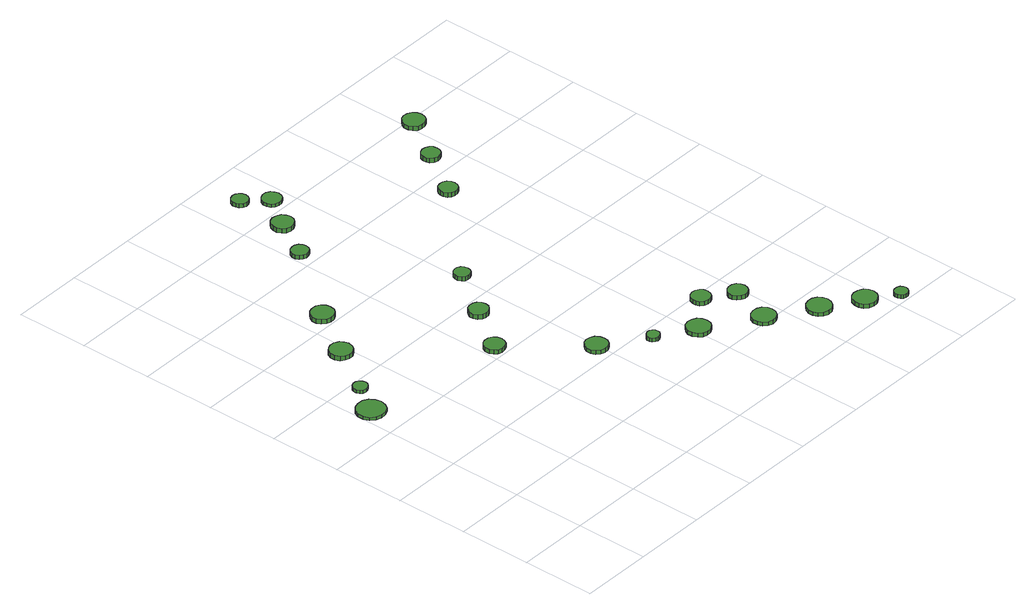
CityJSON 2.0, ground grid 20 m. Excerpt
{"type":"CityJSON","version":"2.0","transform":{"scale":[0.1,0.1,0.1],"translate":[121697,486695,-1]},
"CityObjects":{
"tree1":{"type":"SolitaryVegetationObject","attributes":{"function":"something"},"geometry":[{"type":"MultiSurface","lod":"1","boundaries":[[[0,1,2,3,4,5,6,7,8,9,10,11,12,13,14]],[[15,16,17,18,19,20,21,22,23,24,25,26,27,28,29]],[[0,29,28,1]],[[1,28,27,2]],[[2,27,26,3]],[[3,26,25,4]],[[4,25,24,5]],[[5,24,23,6]],[[6,23,22,7]],[[7,22,21,8]],[[8,21,20,9]],[[9,20,19,10]],[[10,19,18,11]],[[11,18,17,12]],[[12,17,16,13]],[[13,16,15,14]],[[14,15,29,0]]]}]},
"tree2":{"type":"SolitaryVegetationObject","attributes":{"function":"something"},"geometry":[{"type":"MultiSurface","lod":"1","boundaries":[[[30,31,32,33,34,35,36,37,38,39,40,41,42,43,44]],[[45,46,47,48,49,50,51,52,53,54,55,56,57,58,59]],[[30,59,58,31]],[[31,58,57,32]],[[32,57,56,33]],[[33,56,55,34]],[[34,55,54,35]],[[35,54,53,36]],[[36,53,52,37]],[[37,52,51,38]],[[38,51,50,39]],[[39,50,49,40]],[[40,49,48,41]],[[41,48,47,42]],[[42,47,46,43]],[[43,46,45,44]],[[44,45,59,30]]]}]},
"tree3":{"type":"SolitaryVegetationObject","attributes":{"function":"something"},"geometry":[{"type":"MultiSurface","lod":"1","boundaries":[[[60,61,62,63,64,65,66,67,68,69,70,71,72,73,74]],[[75,76,77,78,79,80,81,82,83,84,85,86,87,88,89]],[[60,89,88,61]],[[61,88,87,62]],[[62,87,86,63]],[[63,86,85,64]],[[64,85,84,65]],[[65,84,83,66]],[[66,83,82,67]],[[67,82,81,68]],[[68,81,80,69]],[[69,80,79,70]],[[70,79,78,71]],[[71,78,77,72]],[[72,77,76,73]],[[73,76,75,74]],[[74,75,89,60]]]}]},
"tree4":{"type":"SolitaryVegetationObject","attributes":{"function":"something"},"geometry":[{"type":"MultiSurface","lod":"1","boundaries":[[[90,91,92,93,94,95,96,97,98,99,100,101,102,103,104]],[[105,106,107,108,109,110,111,112,113,114,115,116,117,118,119]],[[90,119,118,91]],[[91,118,117,92]],[[92,117,116,93]],[[93,116,115,94]],[[94,115,114,95]],[[95,114,113,96]],[[96,113,112,97]],[[97,112,111,98]],[[98,111,110,99]],[[99,110,109,100]],[[100,109,108,101]],[[101,108,107,102]],[[102,107,106,103]],[[103,106,105,104]],[[104,105,119,90]]]}]},
"tree5":{"type":"SolitaryVegetationObject","attributes":{"function":"something"},"geometry":[{"type":"MultiSurface","lod":"1","boundaries":[[[120,121,122,123,124,125,126,127,128,129,130,131,132,133,134]],[[135,136,137,138,139,140,141,142,143,144,145,146,147,148,149]],[[120,149,148,121]],[[121,148,147,122]],[[122,147,146,123]],[[123,146,145,124]],[[124,145,144,125]],[[125,144,143,126]],[[126,143,142,127]],[[127,142,141,128]],[[128,141,140,129]],[[129,140,139,130]],[[130,139,138,131]],[[131,138,137,132]],[[132,137,136,133]],[[133,136,135,134]],[[134,135,149,120]]]}]},
"tree6":{"type":"SolitaryVegetationObject","attributes":{"function":"something"},"geometry":[{"type":"MultiSurface","lod":"1","boundaries":[[[150,151,152,153,154,155,156,157,158,159,160,161,162,163,164]],[[165,166,167,168,169,170,171,172,173,174,175,176,177,178,179]],[[150,179,178,151]],[[151,178,177,152]],[[152,177,176,153]],[[153,176,175,154]],[[154,175,174,155]],[[155,174,173,156]],[[156,173,172,157]],[[157,172,171,158]],[[158,171,170,159]],[[159,170,169,160]],[[160,169,168,161]],[[161,168,167,162]],[[162,167,166,163]],[[163,166,165,164]],[[164,165,179,150]]]}]},
"tree7":{"type":"SolitaryVegetationObject","attributes":{"function":"something"},"geometry":[{"type":"MultiSurface","lod":"1","boundaries":[[[180,181,182,183,184,185,186,187,188,189,190,191,192,193,194]],[[195,196,197,198,199,200,201,202,203,204,205,206,207,208,209]],[[180,209,208,181]],[[181,208,207,182]],[[182,207,206,183]],[[183,206,205,184]],[[184,205,204,185]],[[185,204,203,186]],[[186,203,202,187]],[[187,202,201,188]],[[188,201,200,189]],[[189,200,199,190]],[[190,199,198,191]],[[191,198,197,192]],[[192,197,196,193]],[[193,196,195,194]],[[194,195,209,180]]]}]},
"tree8":{"type":"SolitaryVegetationObject","attributes":{"function":"something"},"geometry":[{"type":"MultiSurface","lod":"1","boundaries":[[[210,211,212,213,214,215,216,217,218,219,220,221,222,223,224]],[[225,226,227,228,229,230,231,232,233,234,235,236,237,238,239]],[[210,239,238,211]],[[211,238,237,212]],[[212,237,236,213]],[[213,236,235,214]],[[214,235,234,215]],[[215,234,233,216]],[[216,233,232,217]],[[217,232,231,218]],[[218,231,230,219]],[[219,230,229,220]],[[220,229,228,221]],[[221,228,227,222]],[[222,227,226,223]],[[223,226,225,224]],[[224,225,239,210]]]}]},
"tree9":{"type":"SolitaryVegetationObject","attributes":{"function":"something"},"geometry":[{"type":"MultiSurface","lod":"1","boundaries":[[[240,241,242,243,244,245,246,247,248,249,250,251,252,253,254]],[[255,256,257,258,259,260,261,262,263,264,265,266,267,268,269]],[[240,269,268,241]],[[241,268,267,242]],[[242,267,266,243]],[[243,266,265,244]],[[244,265,264,245]],[[245,264,263,246]],[[246,263,262,247]],[[247,262,261,248]],[[248,261,260,249]],[[249,260,259,250]],[[250,259,258,251]],[[251,258,257,252]],[[252,257,256,253]],[[253,256,255,254]],[[254,255,269,240]]]}]},
"tree10":{"type":"SolitaryVegetationObject","attributes":{"function":"something"},"geometry":[{"type":"MultiSurface","lod":"1","boundaries":[[[270,271,272,273,274,275,276,277,278,279,280,281,282,283,284]],[[285,286,287,288,289,290,291,292,293,294,295,296,297,298,299]],[[270,299,298,271]],[[271,298,297,272]],[[272,297,296,273]],[[273,296,295,274]],[[274,295,294,275]],[[275,294,293,276]],[[276,293,292,277]],[[277,292,291,278]],[[278,291,290,279]],[[279,290,289,280]],[[280,289,288,281]],[[281,288,287,282]],[[282,287,286,283]],[[283,286,285,284]],[[284,285,299,270]]]}]},
"tree11":{"type":"SolitaryVegetationObject","attributes":{"function":"something"},"geometry":[{"type":"MultiSurface","lod":"1","boundaries":[[[300,301,302,303,304,305,306,307,308,309,310,311,312,313,314]],[[315,316,317,318,319,320,321,322,323,324,325,326,327,328,329]],[[300,329,328,301]],[[301,328,327,302]],[[302,327,326,303]],[[303,326,325,304]],[[304,325,324,305]],[[305,324,323,306]],[[306,323,322,307]],[[307,322,321,308]],[[308,321,320,309]],[[309,320,319,310]],[[310,319,318,311]],[[311,318,317,312]],[[312,317,316,313]],[[313,316,315,314]],[[314,315,329,300]]]}]},
"tree12":{"type":"SolitaryVegetationObject","attributes":{"function":"something"},"geometry":[{"type":"MultiSurface","lod":"1","boundaries":[[[330,331,332,333,334,335,336,337,338,339,340,341,342,343,344]],[[345,346,347,348,349,350,351,352,353,354,355,356,357,358,359]],[[330,359,358,331]],[[331,358,357,332]],[[332,357,356,333]],[[333,356,355,334]],[[334,355,354,335]],[[335,354,353,336]],[[336,353,352,337]],[[337,352,351,338]],[[338,351,350,339]],[[339,350,349,340]],[[340,349,348,341]],[[341,348,347,342]],[[342,347,346,343]],[[343,346,345,344]],[[344,345,359,330]]]}]},
"tree13":{"type":"SolitaryVegetationObject","attributes":{"function":"something"},"geometry":[{"type":"MultiSurface","lod":"1","boundaries":[[[360,361,362,363,364,365,366,367,368,369,370,371,372,373,374]],[[375,376,377,378,379,380,381,382,383,384,385,386,387,388,389]],[[360,389,388,361]],[[361,388,387,362]],[[362,387,386,363]],[[363,386,385,364]],[[364,385,384,365]],[[365,384,383,366]],[[366,383,382,367]],[[367,382,381,368]],[[368,381,380,369]],[[369,380,379,370]],[[370,379,378,371]],[[371,378,377,372]],[[372,377,376,373]],[[373,376,375,374]],[[374,375,389,360]]]}]},
"tree14":{"type":"SolitaryVegetationObject","attributes":{"function":"something"},"geometry":[{"type":"MultiSurface","lod":"1","boundaries":[[[390,391,392,393,394,395,396,397,398,399,400,401,402,403,404]],[[405,406,407,408,409,410,411,412,413,414,415,416,417,418,419]],[[390,419,418,391]],[[391,418,417,392]],[[392,417,416,393]],[[393,416,415,394]],[[394,415,414,395]],[[395,414,413,396]],[[396,413,412,397]],[[397,412,411,398]],[[398,411,410,399]],[[399,410,409,400]],[[400,409,408,401]],[[401,408,407,402]],[[402,407,406,403]],[[403,406,405,404]],[[404,405,419,390]]]}]},
"tree15":{"type":"SolitaryVegetationObject","attributes":{"function":"something"},"geometry":[{"type":"MultiSurface","lod":"1","boundaries":[[[420,421,422,423,424,425,426,427,428,429,430,431,432,433,434]],[[435,436,437,438,439,440,441,442,443,444,445,446,447,448,449]],[[420,449,448,421]],[[421,448,447,422]],[[422,447,446,423]],[[423,446,445,424]],[[424,445,444,425]],[[425,444,443,426]],[[426,443,442,427]],[[427,442,441,428]],[[428,441,440,429]],[[429,440,439,430]],[[430,439,438,431]],[[431,438,437,432]],[[432,437,436,433]],[[433,436,435,434]],[[434,435,449,420]]]}]},
"tree16":{"type":"SolitaryVegetationObject","attributes":{"function":"something"},"geometry":[{"type":"MultiSurface","lod":"1","boundaries":[[[450,451,452,453,454,455,456,457,458,459,460,461,462,463,464]],[[465,466,467,468,469,470,471,472,473,474,475,476,477,478,479]],[[450,479,478,451]],[[451,478,477,452]],[[452,477,476,453]],[[453,476,475,454]],[[454,475,474,455]],[[455,474,473,456]],[[456,473,472,457]],[[457,472,471,458]],[[458,471,470,459]],[[459,470,469,460]],[[460,469,468,461]],[[461,468,467,462]],[[462,467,466,463]],[[463,466,465,464]],[[464,465,479,450]]]}]},
"tree17":{"type":"SolitaryVegetationObject","attributes":{"function":"something"},"geometry":[{"type":"MultiSurface","lod":"1","boundaries":[[[480,481,482,483,484,485,486,487,488,489,490,491,492,493,494]],[[495,496,497,498,499,500,501,502,503,504,505,506,507,508,509]],[[480,509,508,481]],[[481,508,507,482]],[[482,507,506,483]],[[483,506,505,484]],[[484,505,504,485]],[[485,504,503,486]],[[486,503,502,487]],[[487,502,501,488]],[[488,501,500,489]],[[489,500,499,490]],[[490,499,498,491]],[[491,498,497,492]],[[492,497,496,493]],[[493,496,495,494]],[[494,495,509,480]]]}]},
"tree18":{"type":"SolitaryVegetationObject","attributes":{"function":"something"},"geometry":[{"type":"MultiSurface","lod":"1","boundaries":[[[510,511,512,513,514,515,516,517,518,519,520,521,522,523,524]],[[525,526,527,528,529,530,531,532,533,534,535,536,537,538,539]],[[510,539,538,511]],[[511,538,537,512]],[[512,537,536,513]],[[513,536,535,514]],[[514,535,534,515]],[[515,534,533,516]],[[516,533,532,517]],[[517,532,531,518]],[[518,531,530,519]],[[519,530,529,520]],[[520,529,528,521]],[[521,528,527,522]],[[522,527,526,523]],[[523,526,525,524]],[[524,525,539,510]]]}]},
"tree19":{"type":"SolitaryVegetationObject","attributes":{"function":"something"},"geometry":[{"type":"MultiSurface","lod":"1","boundaries":[[[540,541,542,543,544,545,546,547,548,549,550,551,552,553,554]],[[555,556,557,558,559,560,561,562,563,564,565,566,567,568,569]],[[540,569,568,541]],[[541,568,567,542]],[[542,567,566,543]],[[543,566,565,544]],[[544,565,564,545]],[[545,564,563,546]],[[546,563,562,547]],[[547,562,561,548]],[[548,561,560,549]],[[549,560,559,550]],[[550,559,558,551]],[[551,558,557,552]],[[552,557,556,553]],[[553,556,555,554]],[[554,555,569,540]]]}]},
"tree20":{"type":"SolitaryVegetationObject","attributes":{"function":"something"},"geometry":[{"type":"MultiSurface","lod":"1","boundaries":[[[570,571,572,573,574,575,576,577,578,579,580,581,582,583,584]],[[585,586,587,588,589,590,591,592,593,594,595,596,597,598,599]],[[570,599,598,571]],[[571,598,597,572]],[[572,597,596,573]],[[573,596,595,574]],[[574,595,594,575]],[[575,594,593,576]],[[576,593,592,577]],[[577,592,591,578]],[[578,591,590,579]],[[579,590,589,580]],[[580,589,588,581]],[[581,588,587,582]],[[582,587,586,583]],[[583,586,585,584]],[[584,585,599,570]]]}]},
"tree21":{"type":"SolitaryVegetationObject","attributes":{"function":"something"},"geometry":[{"type":"MultiSurface","lod":"1","boundaries":[[[600,601,602,603,604,605,606,607,608,609,610,611,612,613,614]],[[615,616,617,618,619,620,621,622,623,624,625,626,627,628,629]],[[600,629,628,601]],[[601,628,627,602]],[[602,627,626,603]],[[603,626,625,604]],[[604,625,624,605]],[[605,624,623,606]],[[606,623,622,607]],[[607,622,621,608]],[[608,621,620,609]],[[609,620,619,610]],[[610,619,618,611]],[[611,618,617,612]],[[612,617,616,613]],[[613,616,615,614]],[[614,615,629,600]]]}]},
"tree22":{"type":"SolitaryVegetationObject","attributes":{"function":"something"},"geometry":[{"type":"MultiSurface","lod":"1","boundaries":[[[630,631,632,633,634,635,636,637,638,639,640,641,642,643,644]],[[645,646,647,648,649,650,651,652,653,654,655,656,657,658,659]],[[630,659,658,631]],[[631,658,657,632]],[[632,657,656,633]],[[633,656,655,634]],[[634,655,654,635]],[[635,654,653,636]],[[636,653,652,637]],[[637,652,651,638]],[[638,651,650,639]],[[639,650,649,640]],[[640,649,648,641]],[[641,648,647,642]],[[642,647,646,643]],[[643,646,645,644]],[[644,645,659,630]]]}]},
"tree23":{"type":"SolitaryVegetationObject","attributes":{"function":"something"},"geometry":[{"type":"MultiSurface","lod":"1","boundaries":[[[660,661,662,663,664,665,666,667,668,669,670,671,672,673,674]],[[675,676,677,678,679,680,681,682,683,684,685,686,687,688,689]],[[660,689,688,661]],[[661,688,687,662]],[[662,687,686,663]],[[663,686,685,664]],[[664,685,684,665]],[[665,684,683,666]],[[666,683,682,667]],[[667,682,681,668]],[[668,681,680,669]],[[669,680,679,670]],[[670,679,678,671]],[[671,678,677,672]],[[672,677,676,673]],[[673,676,675,674]],[[674,675,689,660]]]}]}
},
"vertices":[
[78,693,16],[74,709,16],[65,722,16],[51,730,16],[35,731,16],[20,726,16],[8,716,16],[1,701,16],[1,685,16],[8,670,16],[20,660,16],[35,655,16],[51,656,16],[65,664,16],[74,677,16],[74,677,8],[65,664,8],[51,656,8],[35,655,8],[20,660,8],[8,670,8],[1,685,8],[1,701,8],[8,716,8],[20,726,8],[35,731,8],[51,730,8],[65,722,8],[74,709,8],[78,693,8],
[114,773,17],[112,781,17],[107,788,17],[100,792,17],[92,793,17],[84,790,17],[78,785,17],[74,777,17],[74,769,17],[78,761,17],[84,755,17],[92,753,17],[100,754,17],[107,758,17],[112,765,17],[112,765,8],[107,758,8],[100,754,8],[92,753,8],[84,755,8],[78,761,8],[74,769,8],[74,777,8],[78,785,8],[84,790,8],[92,793,8],[100,792,8],[107,788,8],[112,781,8],[114,773,8],
[207,904,21],[204,916,21],[197,926,21],[185,933,21],[173,934,21],[161,930,21],[151,922,21],[146,910,21],[146,897,21],[151,885,21],[161,877,21],[173,873,21],[185,874,21],[197,881,21],[204,891,21],[204,891,8],[197,881,8],[185,874,8],[173,873,8],[161,877,8],[151,885,8],[146,897,8],[146,910,8],[151,922,8],[161,930,8],[173,934,8],[185,933,8],[197,926,8],[204,916,8],[207,904,8],
[287,1030,28],[285,1042,28],[277,1053,28],[266,1059,28],[253,1060,28],[241,1056,28],[232,1048,28],[226,1036,28],[226,1023,28],[232,1012,28],[241,1003,28],[253,999,28],[266,1001,28],[277,1007,28],[285,1017,28],[285,1017,15],[277,1007,15],[266,1001,15],[253,999,15],[241,1003,15],[232,1012,15],[226,1023,15],[226,1036,15],[232,1048,15],[241,1056,15],[253,1060,15],[266,1059,15],[277,1053,15],[285,1042,15],[287,1030,15],
[463,636,19],[460,647,19],[454,656,19],[444,662,19],[432,663,19],[421,660,19],[413,652,19],[408,642,19],[408,630,19],[413,620,19],[421,612,19],[432,608,19],[444,610,19],[454,615,19],[460,625,19],[460,625,7],[454,615,7],[444,610,7],[432,608,7],[421,612,7],[413,620,7],[408,630,7],[408,642,7],[413,652,7],[421,660,7],[432,663,7],[444,662,7],[454,656,7],[460,647,7],[463,636,7],
[624,447,19],[622,459,19],[615,469,19],[604,475,19],[591,477,19],[579,473,19],[570,464,19],[565,453,19],[565,441,19],[570,429,19],[579,421,19],[591,417,19],[604,418,19],[615,424,19],[622,435,19],[622,435,8],[615,424,8],[604,418,8],[591,417,8],[579,421,8],[570,429,8],[565,441,8],[565,453,8],[570,464,8],[579,473,8],[591,477,8],[604,475,8],[615,469,8],[622,459,8],[624,447,8],
[547,758,20],[545,769,20],[538,778,20],[529,783,20],[518,784,20],[507,781,20],[499,773,20],[494,763,20],[494,752,20],[499,742,20],[507,734,20],[518,731,20],[529,732,20],[538,738,20],[545,747,20],[545,747,7],[538,738,7],[529,732,7],[518,731,7],[507,734,7],[499,742,7],[494,752,7],[494,763,7],[499,773,7],[507,781,7],[518,784,7],[529,783,7],[538,778,7],[545,769,7],[547,758,7],
[441,1237,30],[439,1246,30],[434,1254,30],[425,1259,30],[416,1260,30],[406,1257,30],[399,1251,30],[395,1242,30],[395,1232,30],[399,1223,30],[406,1217,30],[416,1214,30],[425,1215,30],[434,1219,30],[439,1227,30],[439,1227,18],[434,1219,18],[425,1215,18],[416,1214,18],[406,1217,18],[399,1223,18],[395,1232,18],[395,1242,18],[399,1251,18],[406,1257,18],[416,1260,18],[425,1259,18],[434,1254,18],[439,1246,18],[441,1237,18],
[730,367,19],[729,374,19],[724,380,19],[718,384,19],[711,384,19],[704,382,19],[698,377,19],[695,371,19],[695,363,19],[698,357,19],[704,352,19],[711,349,19],[718,350,19],[724,354,19],[729,360,19],[729,360,8],[724,354,8],[718,350,8],[711,349,8],[704,352,8],[698,357,8],[695,363,8],[695,371,8],[698,377,8],[704,382,8],[711,384,8],[718,384,8],[724,380,8],[729,374,8],[730,367,8],
[630,884,23],[628,893,23],[623,900,23],[615,905,23],[606,906,23],[597,903,23],[591,897,23],[587,888,23],[587,879,23],[591,871,23],[597,865,23],[606,862,23],[615,863,23],[623,868,23],[628,875,23],[628,875,11],[623,868,11],[615,863,11],[606,862,11],[597,865,11],[591,871,11],[587,879,11],[587,888,11],[591,897,11],[597,903,11],[606,906,11],[615,905,11],[623,900,11],[628,893,11],[630,884,11],
[520,1352,21],[517,1364,21],[510,1374,21],[499,1380,21],[487,1382,21],[475,1378,21],[466,1370,21],[461,1358,21],[461,1346,21],[466,1335,21],[475,1326,21],[487,1323,21],[499,1324,21],[510,1330,21],[517,1340,21],[517,1340,8],[510,1330,8],[499,1324,8],[487,1323,8],[475,1326,8],[466,1335,8],[461,1346,8],[461,1358,8],[466,1370,8],[475,1378,8],[487,1382,8],[499,1380,8],[510,1374,8],[517,1364,8],[520,1352,8],
[841,305,19],[839,318,19],[831,329,19],[819,335,19],[806,337,19],[793,333,19],[784,324,19],[778,312,19],[778,298,19],[784,286,19],[793,277,19],[806,273,19],[819,275,19],[831,281,19],[839,292,19],[839,292,8],[831,281,8],[819,275,8],[806,273,8],[793,277,8],[784,286,8],[778,298,8],[778,312,8],[784,324,8],[793,333,8],[806,337,8],[819,335,8],[831,329,8],[839,318,8],[841,305,8],
[522,1496,18],[520,1505,18],[515,1512,18],[507,1517,18],[498,1518,18],[489,1515,18],[482,1509,18],[478,1500,18],[478,1491,18],[482,1482,18],[489,1476,18],[498,1473,18],[507,1474,18],[515,1479,18],[520,1486,18],[520,1486,7],[515,1479,7],[507,1474,7],[498,1473,7],[489,1476,7],[482,1482,7],[478,1491,7],[478,1500,7],[482,1509,7],[489,1515,7],[498,1518,7],[507,1517,7],[515,1512,7],[520,1505,7],[522,1496,7],
[581,1441,16],[578,1451,16],[572,1460,16],[562,1466,16],[551,1467,16],[541,1463,16],[533,1456,16],[528,1446,16],[528,1435,16],[533,1425,16],[541,1418,16],[551,1414,16],[562,1416,16],[572,1421,16],[578,1430,16],[578,1430,7],[572,1421,7],[562,1416,7],[551,1414,7],[541,1418,7],[533,1425,7],[528,1435,7],[528,1446,7],[533,1456,7],[541,1463,7],[551,1467,7],[562,1466,7],[572,1460,7],[578,1451,7],[581,1441,7],
[979,214,19],[976,227,19],[968,238,19],[957,244,19],[944,246,19],[931,242,19],[921,233,19],[916,221,19],[916,207,19],[921,195,19],[931,187,19],[944,182,19],[957,184,19],[968,190,19],[976,201,19],[976,201,8],[968,190,8],[957,184,8],[944,182,8],[931,187,8],[921,195,8],[916,207,8],[916,221,8],[921,233,8],[931,242,8],[944,246,8],[957,244,8],[968,238,8],[976,227,8],[979,214,8],
[933,380,21],[931,391,21],[925,399,21],[915,405,21],[905,406,21],[894,403,21],[886,395,21],[882,385,21],[882,375,21],[886,365,21],[894,358,21],[905,354,21],[915,355,21],[925,361,21],[931,370,21],[931,370,9],[925,361,9],[915,355,9],[905,354,9],[894,358,9],[886,365,9],[882,375,9],[882,385,9],[886,395,9],[894,403,9],[905,406,9],[915,405,9],[925,399,9],[931,391,9],[933,380,9],
[1010,328,20],[1008,339,20],[1002,348,20],[992,353,20],[981,354,20],[971,351,20],[963,344,20],[958,334,20],[958,323,20],[963,313,20],[971,306,20],[981,302,20],[992,303,20],[1002,309,20],[1008,318,20],[1008,318,8],[1002,309,8],[992,303,8],[981,302,8],[971,306,8],[963,313,8],[958,323,8],[958,334,8],[963,344,8],[971,351,8],[981,354,8],[992,353,8],[1002,348,8],[1008,339,8],[1010,328,8],
[1097,138,19],[1094,151,19],[1086,162,19],[1075,169,19],[1061,170,19],[1048,166,19],[1038,157,19],[1032,144,19],[1032,131,19],[1038,118,19],[1048,109,19],[1061,105,19],[1075,106,19],[1086,113,19],[1094,124,19],[1094,124,8],[1086,113,8],[1075,106,8],[1061,105,8],[1048,109,8],[1038,118,8],[1032,131,8],[1032,144,8],[1038,157,8],[1048,166,8],[1061,170,8],[1075,169,8],[1086,162,8],[1094,151,8],[1097,138,8],
[1194,75,19],[1191,88,19],[1183,99,19],[1171,105,19],[1158,107,19],[1145,103,19],[1135,94,19],[1130,81,19],[1130,68,19],[1135,56,19],[1145,47,19],[1158,42,19],[1171,44,19],[1183,51,19],[1191,61,19],[1191,61,8],[1183,51,8],[1171,44,8],[1158,42,8],[1145,47,8],[1135,56,8],[1130,68,8],[1130,81,8],[1135,94,8],[1145,103,8],[1158,107,8],[1171,105,8],[1183,99,8],[1191,88,8],[1194,75,8],
[880,1136,24],[878,1146,24],[872,1155,24],[863,1160,24],[853,1161,24],[843,1158,24],[835,1151,24],[831,1141,24],[831,1131,24],[835,1121,24],[843,1114,24],[853,1111,24],[863,1112,24],[872,1117,24],[878,1126,24],[878,1126,11],[872,1117,11],[863,1112,11],[853,1111,11],[843,1114,11],[835,1121,11],[831,1131,11],[831,1141,11],[835,1151,11],[843,1158,11],[853,1161,11],[863,1160,11],[872,1155,11],[878,1146,11],[880,1136,11],
[1256,24,19],[1254,31,19],[1250,38,19],[1243,41,19],[1235,42,19],[1228,40,19],[1223,35,19],[1220,28,19],[1220,20,19],[1223,13,19],[1228,8,19],[1235,6,19],[1243,7,19],[1250,11,19],[1254,17,19],[1254,17,8],[1250,11,8],[1243,7,8],[1235,6,8],[1228,8,8],[1223,13,8],[1220,20,8],[1220,28,8],[1223,35,8],[1228,40,8],[1235,42,8],[1243,41,8],[1250,38,8],[1254,31,8],[1256,24,8],
[966,1263,21],[964,1274,21],[958,1282,21],[949,1287,21],[939,1288,21],[929,1285,21],[921,1278,21],[917,1269,21],[917,1258,21],[921,1249,21],[929,1242,21],[939,1238,21],[949,1240,21],[958,1245,21],[964,1253,21],[964,1253,8],[958,1245,8],[949,1240,8],[939,1238,8],[929,1242,8],[921,1249,8],[917,1258,8],[917,1269,8],[921,1278,8],[929,1285,8],[939,1288,8],[949,1287,8],[958,1282,8],[964,1274,8],[966,1263,8],
[1051,1384,20],[1048,1396,20],[1041,1406,20],[1030,1412,20],[1018,1414,20],[1006,1410,20],[997,1401,20],[992,1390,20],[992,1378,20],[997,1367,20],[1006,1358,20],[1018,1355,20],[1030,1356,20],[1041,1362,20],[1048,1372,20],[1048,1372,8],[1041,1362,8],[1030,1356,8],[1018,1355,8],[1006,1358,8],[997,1367,8],[992,1378,8],[992,1390,8],[997,1401,8],[1006,1410,8],[1018,1414,8],[1030,1412,8],[1041,1406,8],[1048,1396,8],[1051,1384,8]
]}
